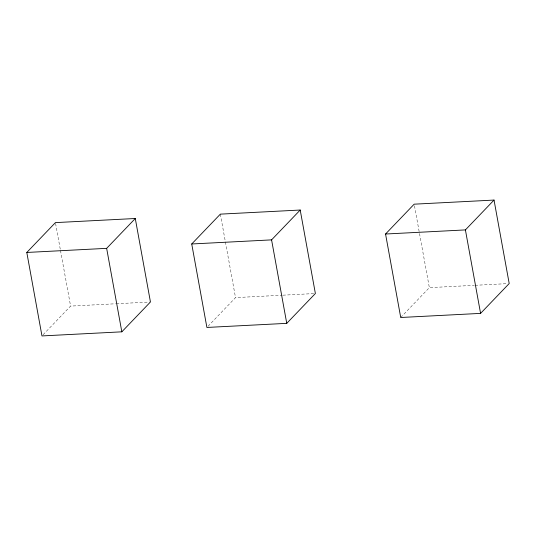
<?xml version="1.0" encoding="UTF-8"?>
<svg xmlns="http://www.w3.org/2000/svg" width="536" height="536" viewBox="0 0 536 536"><rect width="100%" height="100%" fill="white"/><g stroke="black" fill="none" stroke-linecap="round" stroke-linejoin="round"><path stroke-width="0.4" stroke-dasharray="2.68 2.01" d="M43.114 334.732L70.591 306.09L115.508 303.778M208.042 326.257L235.518 297.614L282.103 295.215M400.72 317.493L429.349 287.651L474.266 285.34M116.346 303.738L149.618 302.029M282.934 295.175L313.707 293.594M475.097 285.299L507.538 283.631M414.475 205.811L429.349 287.651M220.35 214.139L225.261 241.146M225.408 241.964L235.518 297.614M55.57 223.432L60.334 249.622M60.481 250.439L70.591 306.09"/><path stroke-width="0.8" d="M26.8 252.456L55.422 222.614L135.28 218.507L150.449 301.982L121.826 331.824L41.969 335.931L26.8 252.456L106.651 248.349L135.28 218.507M191.727 243.981L220.35 214.139L300.207 210.032L315.376 293.507L286.753 323.349L206.896 327.449L191.727 243.981L271.578 239.873L300.207 210.032M385.552 234.018L414.174 204.176L494.031 200.069L509.2 283.544L480.578 313.386L400.72 317.493L385.552 234.018L465.409 229.91L494.031 200.069M465.409 229.91L480.578 313.386M271.578 239.873L286.753 323.349M106.651 248.349L121.826 331.824"/></g></svg>
